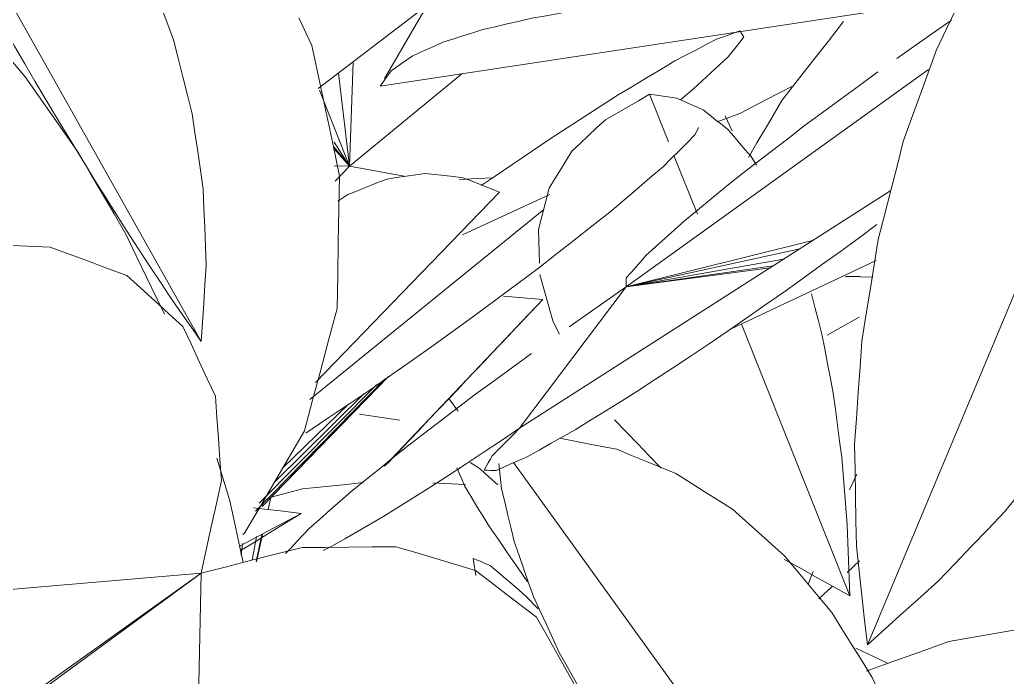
# Model space of a CAD drawing. Header units: metres. Extents: x 13.9 to 26.7, y -0.2 to 3.2.
# Drawn here: x 16.7048 to 16.7562, y 2.2423 to 2.2766 of the extents above; entities that cross this region are included whole.
import ezdxf

# ---------------------------------------------------------------- set-up
doc = ezdxf.new("R2010")
doc.units = ezdxf.units.M
doc.layers.add('Importações nas famílias', color=10, linetype='Continuous', lineweight=5)
doc.layers.add('Vegetação', color=7, linetype='Continuous', lineweight=5)

# ---------------------------------------------------------------- blocks, each defined once
blk = doc.blocks.new('Planta_pergolado_12200 - plantas pergolado_skp_Component_17-V894-Corte 1')
at = {"layer": 'Importações nas famílias'}
blk.add_line((16.731131, 2.246565), (16.731791, 2.245897), dxfattribs=at)
at = {"layer": 'Importações nas famílias', "flags": 128}
for points in [[(16.727947, 2.252295), (16.727816, 2.25261), (16.727684, 2.252925), (16.727552, 2.253239)], [(16.728242, 2.253506), (16.728511, 2.253334), (16.728779, 2.253162)], [(16.728779, 2.253162), (16.729227, 2.252757), (16.729675, 2.252351)], [(16.729248, 2.250161), (16.728923, 2.250694), (16.728597, 2.251228), (16.728272, 2.251762), (16.727947, 2.252295)], [(16.731234, 2.247295), (16.730737, 2.248011), (16.730241, 2.248728), (16.729744, 2.249444), (16.729248, 2.250161)], [(16.728534, 2.24762), (16.728499, 2.247843), (16.728465, 2.248066), (16.72843, 2.248289), (16.728396, 2.248512)], [(16.728396, 2.248512), (16.728618, 2.248422), (16.728841, 2.248331), (16.729064, 2.248241), (16.729287, 2.24815)], [(16.729287, 2.24815), (16.729748, 2.247754), (16.730209, 2.247358), (16.73067, 2.246962), (16.731131, 2.246565)]]:
    blk.add_lwpolyline(points, dxfattribs=at)
blk = doc.blocks.new('Planta_pergolado_12200 - plantas pergolado_skp_Component_16-V895-Corte 1')
blk.add_blockref('Planta_pergolado_12200 - plantas pergolado_skp_Component_17-V894-Corte 1', (0, 0))
blk = doc.blocks.new('Planta_pergolado_12200 - plantas pergolado_skp_-3067442-Corte 1')
blk.add_blockref('Planta_pergolado_12200 - plantas pergolado_skp_Component_16-V895-Corte 1', (0, 0))
blk = doc.blocks.new('Planta_pergolado_12200 - plantas pergolado_skp_-3067443-Corte 1')
blk.add_blockref('Planta_pergolado_12200 - plantas pergolado_skp_-3067442-Corte 1', (0, 0))
blk = doc.blocks.new('Planta_pergolado_12200 - plantas pergolado_skp_Component_17-V1229-Corte 1')
at = {"layer": 'Importações nas famílias'}
for p, q in [((16.719998, 2.275234), (16.719316, 2.276677)), ((16.716408, 2.24976), (16.716482, 2.249826))]:
    blk.add_line(p, q, dxfattribs=at)
at = {"layer": 'Importações nas famílias', "flags": 128}
for points in [[(16.721442, 2.26843), (16.721081, 2.270131), (16.72072, 2.271832), (16.720359, 2.273533), (16.719998, 2.275234)], [(16.721308, 2.261543), (16.721342, 2.263265), (16.721375, 2.264987), (16.721409, 2.266708), (16.721442, 2.26843)], [(16.719606, 2.255159), (16.720032, 2.256755), (16.720457, 2.258351), (16.720883, 2.259947), (16.721308, 2.261543)], [(16.716482, 2.249826), (16.717263, 2.251159), (16.718044, 2.252493), (16.718825, 2.253826), (16.719606, 2.255159)]]:
    blk.add_lwpolyline(points, dxfattribs=at)
blk = doc.blocks.new('Planta_pergolado_12200 - plantas pergolado_skp_Component_16-V1230-Corte 1')
blk.add_blockref('Planta_pergolado_12200 - plantas pergolado_skp_Component_17-V1229-Corte 1', (0, 0))
blk = doc.blocks.new('Planta_pergolado_12200 - plantas pergolado_skp_-V1262-Corte 1')
blk.add_blockref('Planta_pergolado_12200 - plantas pergolado_skp_Component_16-V1230-Corte 1', (0, 0))
blk = doc.blocks.new('Planta_pergolado_12200 - plantas pergolado_skp_-V1263-Corte 1')
blk.add_blockref('Planta_pergolado_12200 - plantas pergolado_skp_-V1262-Corte 1', (0, 0))
blk = doc.blocks.new('Planta_pergolado_12200 - plantas pergolado_skp_-3067454-Corte 1')
blk.add_blockref('Planta_pergolado_12200 - plantas pergolado_skp_-V1263-Corte 1', (0, 0))
blk = doc.blocks.new('Planta_pergolado_12200 - plantas pergolado_skp_Component_12-V1577-Corte 1')
at = {"layer": 'Importações nas famílias'}
for p, q in [((16.748386, 2.252911), (16.747999, 2.252084)), ((16.748526, 2.248391), (16.747867, 2.247776)), ((16.746101, 2.247831), (16.745836, 2.247172)), ((16.747104, 2.247064), (16.746398, 2.246406))]:
    blk.add_line(p, q, dxfattribs=at)
at = {"layer": 'Importações nas famílias', "flags": 128}
blk.add_lwpolyline([(16.74684, 2.260147), (16.74767, 2.260616), (16.748499, 2.261086)], dxfattribs=at)
blk = doc.blocks.new('Planta_pergolado_12200 - plantas pergolado_skp_Component_12-V1578-Corte 1')
at = {"layer": 'Importações nas famílias'}
blk.add_line((16.753862, 2.277724), (16.723552, 2.273117), dxfattribs=at)
at = {"layer": 'Importações nas famílias', "flags": 128}
for points in [[(16.745589, 2.289596), (16.746412, 2.289422), (16.747235, 2.289247), (16.748059, 2.289073), (16.748882, 2.288898)], [(16.748882, 2.288898), (16.749655, 2.288524), (16.750429, 2.28815), (16.751202, 2.287775), (16.751975, 2.287401)], [(16.751975, 2.287401), (16.75268, 2.286836), (16.753386, 2.286271), (16.754091, 2.285706), (16.754796, 2.285141)], [(16.754796, 2.285141), (16.755417, 2.284399), (16.756037, 2.283656), (16.756589, 2.282995)], [(16.750013, 2.278461), (16.748924, 2.278415), (16.747835, 2.278368), (16.746746, 2.278321), (16.745657, 2.278274)], [(16.754321, 2.278551), (16.753452, 2.278533), (16.752306, 2.278509), (16.751159, 2.278485), (16.750013, 2.278461)], [(16.741579, 2.277997), (16.740641, 2.277907), (16.739702, 2.277816), (16.738764, 2.277725), (16.737825, 2.277634)], [(16.745657, 2.278274), (16.744638, 2.278205), (16.743618, 2.278136), (16.742599, 2.278067), (16.741579, 2.277997)], [(16.737825, 2.277634), (16.736978, 2.277523), (16.736131, 2.277411), (16.735284, 2.2773), (16.734437, 2.277189)], [(16.723787, 2.273521), (16.724177, 2.274194), (16.724802, 2.275271), (16.725427, 2.276348), (16.725908, 2.277176)], [(16.734437, 2.277189), (16.73369, 2.277058), (16.732944, 2.276927), (16.732197, 2.276796), (16.731451, 2.276665)], [(16.731451, 2.276665), (16.730814, 2.276517), (16.730176, 2.276368), (16.729539, 2.276219), (16.728901, 2.276071)], [(16.728901, 2.276071), (16.72838, 2.275906), (16.727859, 2.275741), (16.727338, 2.275576), (16.726816, 2.275411)], [(16.726816, 2.275411), (16.726417, 2.275231), (16.726017, 2.275052), (16.725618, 2.274872), (16.725219, 2.274693)], [(16.725219, 2.274693), (16.724946, 2.274501), (16.724673, 2.274309), (16.7244, 2.274117), (16.724127, 2.273925)], [(16.724127, 2.273925), (16.723983, 2.273723), (16.723839, 2.273521), (16.723696, 2.273319), (16.723552, 2.273117)]]:
    blk.add_lwpolyline(points, dxfattribs=at)
blk = doc.blocks.new('Planta_pergolado_12200 - plantas pergolado_skp_Component_12-V1579-Corte 1')
at = {"layer": 'Importações nas famílias', "flags": 128}
for points in [[(16.744468, 2.272368), (16.745272, 2.273398), (16.746075, 2.274428), (16.746878, 2.275458), (16.747681, 2.276488)], [(16.742729, 2.269408), (16.743179, 2.270174), (16.743824, 2.271271), (16.744468, 2.272368)]]:
    blk.add_lwpolyline(points, dxfattribs=at)
blk = doc.blocks.new('Planta_pergolado_12200 - plantas pergolado_skp_Component_17-V1580-Corte 1')
at = {"layer": 'Importações nas famílias'}
for p, q in [((16.735454, 2.312437), (16.739104, 2.313839)), ((16.739104, 2.313839), (16.73805, 2.312637)), ((16.738086, 2.312633), (16.739104, 2.313839)), ((16.738151, 2.312631), (16.739104, 2.313839)), ((16.739104, 2.313839), (16.738242, 2.312627)), ((16.739104, 2.313839), (16.738351, 2.312623)), ((16.738467, 2.312618), (16.739104, 2.313839)), ((16.738574, 2.312614), (16.739104, 2.313839)), ((16.740296, 2.312544), (16.739104, 2.313839)), ((16.743605, 2.308955), (16.742779, 2.309851)), ((16.766931, 2.306904), (16.766353, 2.306144)), ((16.749998, 2.295026), (16.739754, 2.292424)), ((16.744346, 2.294054), (16.749596, 2.295164)), ((16.750047, 2.294753), (16.741199, 2.292014)), ((16.750101, 2.294456), (16.743409, 2.291976)), ((16.75019, 2.293963), (16.743556, 2.290809)), ((16.750216, 2.293819), (16.743633, 2.290485)), ((16.750228, 2.293751), (16.74384, 2.290422)), ((16.750151, 2.294181), (16.7448, 2.291888)), ((16.7506, 2.292547), (16.746656, 2.289298)), ((16.722148, 2.27439), (16.721964, 2.268955)), ((16.721384, 2.273805), (16.721964, 2.268955)), ((16.727799, 2.273762), (16.721964, 2.268955)), ((16.720402, 2.272918), (16.721964, 2.268955)), ((16.742294, 2.271698), (16.741104, 2.271259)), ((16.721161, 2.270202), (16.721964, 2.268955)), ((16.721964, 2.268955), (16.721161, 2.269937)), ((16.721964, 2.268955), (16.721161, 2.269858)), ((16.721161, 2.268967), (16.721964, 2.268955)), ((16.721964, 2.268955), (16.721212, 2.268174))]:
    blk.add_line(p, q, dxfattribs=at)
at = {"layer": 'Importações nas famílias', "flags": 128}
for points in [[(16.72278, 2.321927), (16.723665, 2.322034), (16.725166, 2.322216), (16.726667, 2.322397), (16.728167, 2.322579)], [(16.728167, 2.322579), (16.729434, 2.322446), (16.730701, 2.322312), (16.731968, 2.322178), (16.733235, 2.322045)], [(16.733235, 2.322045), (16.734159, 2.321607), (16.735084, 2.32117), (16.736008, 2.320732), (16.736933, 2.320295)], [(16.736933, 2.320295), (16.737436, 2.319591), (16.73794, 2.318887), (16.738443, 2.318183), (16.738947, 2.317479)], [(16.738947, 2.317479), (16.738986, 2.316569), (16.739025, 2.315659), (16.739064, 2.314749), (16.739104, 2.313839)], [(16.744581, 2.316533), (16.745994, 2.317012), (16.747407, 2.317491), (16.748167, 2.317749)], [(16.739104, 2.313839), (16.740473, 2.314512), (16.741842, 2.315186), (16.743211, 2.31586), (16.744581, 2.316533)], [(16.744993, 2.273113), (16.743644, 2.272406), (16.742294, 2.271698)], [(16.724901, 2.268418), (16.724043, 2.268575), (16.723004, 2.268765), (16.721964, 2.268955)], [(16.729433, 2.268343), (16.728626, 2.268307), (16.727689, 2.268265)]]:
    blk.add_lwpolyline(points, dxfattribs=at)
blk = doc.blocks.new('Planta_pergolado_12200 - plantas pergolado_skp_Component_16-V1581-Corte 1')
for name in ['Planta_pergolado_12200 - plantas pergolado_skp_Component_17-V1580-Corte 1', 'Planta_pergolado_12200 - plantas pergolado_skp_Component_12-V1578-Corte 1', 'Planta_pergolado_12200 - plantas pergolado_skp_Component_12-V1579-Corte 1', 'Planta_pergolado_12200 - plantas pergolado_skp_Component_12-V1577-Corte 1']:
    blk.add_blockref(name, (0, 0))
blk = doc.blocks.new('Planta_pergolado_12200 - plantas pergolado_skp_-V1594-Corte 1')
blk.add_blockref('Planta_pergolado_12200 - plantas pergolado_skp_Component_16-V1581-Corte 1', (0, 0))
blk = doc.blocks.new('Planta_pergolado_12200 - plantas pergolado_skp_-3067456-Corte 1')
blk.add_blockref('Planta_pergolado_12200 - plantas pergolado_skp_-V1594-Corte 1', (0, 0))
blk = doc.blocks.new('Planta_pergolado_12200 - plantas pergolado_skp_Component_12-V1612-Corte 1')
at = {"layer": 'Importações nas famílias'}
blk.add_line((16.741883, 2.270793), (16.741521, 2.271569), dxfattribs=at)
blk = doc.blocks.new('Planta_pergolado_12200 - plantas pergolado_skp_Component_16-V1613-Corte 1')
blk.add_blockref('Planta_pergolado_12200 - plantas pergolado_skp_Component_12-V1612-Corte 1', (0, 0))
blk = doc.blocks.new('Planta_pergolado_12200 - plantas pergolado_skp_-3067458-Corte 1')
blk.add_blockref('Planta_pergolado_12200 - plantas pergolado_skp_Component_16-V1613-Corte 1', (0, 0))
blk = doc.blocks.new('Planta_pergolado_12200 - plantas pergolado_skp_Component_12-V1694-Corte 1')
at = {"layer": 'Importações nas famílias'}
for p, q in [((16.714235, 2.25982), (16.694157, 2.295532)), ((16.702268, 2.29214), (16.701503, 2.292773))]:
    blk.add_line(p, q, dxfattribs=at)
at = {"layer": 'Importações nas famílias', "flags": 128}
for points in [[(16.69386, 2.295366), (16.694209, 2.294624), (16.694558, 2.293881), (16.694906, 2.293139)], [(16.694906, 2.293139), (16.695313, 2.292318), (16.695719, 2.291497), (16.696126, 2.290676), (16.696532, 2.289855)], [(16.705048, 2.289302), (16.704353, 2.290012), (16.703658, 2.290721), (16.702963, 2.291431), (16.702268, 2.29214)], [(16.696532, 2.289855), (16.696986, 2.288975), (16.697441, 2.288095), (16.697895, 2.287215), (16.69835, 2.286335)], [(16.707515, 2.286187), (16.706898, 2.286966), (16.706281, 2.287745), (16.705664, 2.288523), (16.705048, 2.289302)], [(16.69835, 2.286335), (16.698841, 2.285417), (16.699333, 2.284498), (16.699825, 2.28358), (16.700317, 2.282661)], [(16.709642, 2.28283), (16.70911, 2.283669), (16.708578, 2.284508), (16.708046, 2.285348), (16.707515, 2.286187)], [(16.700317, 2.282661), (16.700834, 2.281726), (16.701352, 2.280791), (16.70187, 2.279855), (16.702387, 2.27892)], [(16.711405, 2.279267), (16.710964, 2.280158), (16.710523, 2.281048), (16.710082, 2.281939), (16.709642, 2.28283)], [(16.712785, 2.275539), (16.71244, 2.276471), (16.712095, 2.277403), (16.71175, 2.278335), (16.711405, 2.279267)], [(16.702919, 2.27799), (16.70345, 2.277059), (16.703981, 2.276129), (16.704512, 2.275199)], [(16.713767, 2.271688), (16.713521, 2.272651), (16.713276, 2.273614), (16.713031, 2.274576), (16.712785, 2.275539)], [(16.704512, 2.275199), (16.705045, 2.274295), (16.705577, 2.273392), (16.70611, 2.272488), (16.706643, 2.271585)], [(16.714339, 2.267755), (16.714196, 2.268738), (16.714053, 2.269721), (16.71391, 2.270704), (16.713767, 2.271688)], [(16.706643, 2.271585), (16.707164, 2.270729), (16.707685, 2.269874), (16.708206, 2.269018), (16.708727, 2.268163)], [(16.708727, 2.268163), (16.709225, 2.267376), (16.709723, 2.266588), (16.710221, 2.265801), (16.710718, 2.265014)], [(16.714496, 2.263784), (16.714457, 2.264777), (16.714417, 2.265769), (16.714378, 2.266762), (16.714339, 2.267755)], [(16.710718, 2.265014), (16.711181, 2.264313), (16.711644, 2.263612), (16.712106, 2.262912), (16.712569, 2.262211)], [(16.714235, 2.25982), (16.7143, 2.260811), (16.714365, 2.261802), (16.71443, 2.262793), (16.714496, 2.263784)], [(16.712569, 2.262211), (16.712985, 2.261613), (16.713402, 2.261015), (16.713818, 2.260418), (16.714235, 2.25982)]]:
    blk.add_lwpolyline(points, dxfattribs=at)
blk = doc.blocks.new('Planta_pergolado_12200 - plantas pergolado_skp_Component_16-V1699-Corte 1')
blk.add_blockref('Planta_pergolado_12200 - plantas pergolado_skp_Component_12-V1694-Corte 1', (0, 0))
blk = doc.blocks.new('Planta_pergolado_12200 - plantas pergolado_skp_-3067460-Corte 1')
blk.add_blockref('Planta_pergolado_12200 - plantas pergolado_skp_Component_16-V1699-Corte 1', (0, 0))
blk = doc.blocks.new('Planta_pergolado_12200 - plantas pergolado_skp_-3067465-Corte 1')
for name in ['Planta_pergolado_12200 - plantas pergolado_skp_-3067458-Corte 1', 'Planta_pergolado_12200 - plantas pergolado_skp_-3067456-Corte 1', 'Planta_pergolado_12200 - plantas pergolado_skp_-3067460-Corte 1']:
    blk.add_blockref(name, (0, 0))
blk = doc.blocks.new('Planta_pergolado_12200 - plantas pergolado_skp_Component_12-V2084-Corte 1')
at = {"layer": 'Importações nas famílias', "flags": 128}
for points in [[(16.717869, 2.2517), (16.718476, 2.251861), (16.719504, 2.252134)], [(16.719504, 2.252134), (16.720562, 2.252245), (16.72162, 2.252357), (16.722678, 2.252468)], [(16.726305, 2.252452), (16.726927, 2.252421), (16.727991, 2.252369)]]:
    blk.add_lwpolyline(points, dxfattribs=at)
blk = doc.blocks.new('Planta_pergolado_12200 - plantas pergolado_skp_Component_12-V1491-Corte 1')
at = {"layer": 'Importações nas famílias'}
blk.add_line((16.701972, 2.340749), (16.693283, 2.332507), dxfattribs=at)
at = {"layer": 'Importações nas famílias', "flags": 128}
for points in [[(16.699939, 2.34103), (16.700955, 2.340889), (16.701972, 2.340749)], [(16.701972, 2.340749), (16.701604, 2.340398), (16.701236, 2.340048), (16.700869, 2.339698), (16.700501, 2.339348)], [(16.700501, 2.339348), (16.70007, 2.338938), (16.699639, 2.338528), (16.699208, 2.338118), (16.698777, 2.337708)], [(16.698777, 2.337708), (16.698287, 2.337243), (16.697797, 2.336777), (16.697308, 2.336312), (16.696818, 2.335847)], [(16.696818, 2.335847), (16.696275, 2.335331), (16.695733, 2.334816), (16.69519, 2.334301), (16.694647, 2.333785)], [(16.694647, 2.333785), (16.694058, 2.333226), (16.693468, 2.332666)]]:
    blk.add_lwpolyline(points, dxfattribs=at)
blk = doc.blocks.new('Planta_pergolado_12200 - plantas pergolado_skp_Component_17-V2085-Corte 1')
at = {"layer": 'Importações nas famílias'}
for p, q in [((16.739205, 2.272423), (16.739869, 2.272976)), ((16.727843, 2.265382), (16.732397, 2.267483)), ((16.719893, 2.256789), (16.73208, 2.266704)), ((16.723794, 2.25786), (16.717069, 2.250985)), ((16.723985, 2.257992), (16.717404, 2.251221)), ((16.717248, 2.251398), (16.723358, 2.257559)), ((16.718044, 2.252489), (16.722718, 2.257117)), ((16.721915, 2.256563), (16.718472, 2.253223)), ((16.717854, 2.251684), (16.717718, 2.251065)), ((16.716882, 2.248416), (16.717114, 2.249664)), ((16.717091, 2.248347), (16.717395, 2.24976)), ((16.717431, 2.24976), (16.717119, 2.248339)), ((16.716321, 2.248685), (16.716386, 2.24929))]:
    blk.add_line(p, q, dxfattribs=at)
at = {"layer": 'Importações nas famílias', "flags": 128}
for points in [[(16.742295, 2.276001), (16.741988, 2.275894), (16.741681, 2.275788), (16.741375, 2.275681), (16.741068, 2.275574)], [(16.742502, 2.275688), (16.74245, 2.275766), (16.742398, 2.275844), (16.742346, 2.275923), (16.742295, 2.276001)], [(16.741068, 2.275574), (16.740527, 2.27529), (16.739986, 2.275006), (16.739445, 2.274721), (16.738904, 2.274437)], [(16.741674, 2.274656), (16.741881, 2.274914), (16.742088, 2.275172), (16.742295, 2.27543), (16.742502, 2.275688)], [(16.738904, 2.274437), (16.738166, 2.273994), (16.737428, 2.273552), (16.73669, 2.273109), (16.735952, 2.272666)], [(16.739869, 2.272976), (16.740321, 2.273396), (16.740772, 2.273816), (16.741223, 2.274236), (16.741674, 2.274656)], [(16.735952, 2.272666), (16.735067, 2.272096), (16.734182, 2.271525), (16.733297, 2.270954), (16.732412, 2.270383)], [(16.738303, 2.268937), (16.738715, 2.269349), (16.739126, 2.269761), (16.739538, 2.270172), (16.739949, 2.270584)], [(16.739949, 2.270584), (16.740038, 2.270777), (16.740126, 2.27097)], [(16.732412, 2.270383), (16.731441, 2.269723), (16.730469, 2.269063), (16.729497, 2.268403), (16.728815, 2.267939)], [(16.735507, 2.266556), (16.736206, 2.267152), (16.736905, 2.267747), (16.737604, 2.268342), (16.738303, 2.268937)], [(16.731799, 2.263645), (16.732726, 2.264373), (16.733653, 2.265101), (16.73458, 2.265829), (16.735507, 2.266556)], [(16.727497, 2.260453), (16.728573, 2.261251), (16.729648, 2.262049), (16.730724, 2.262847), (16.731799, 2.263645)], [(16.722968, 2.257251), (16.7241, 2.258051), (16.725232, 2.258852), (16.726365, 2.259652), (16.727497, 2.260453)], [(16.719691, 2.255048), (16.720783, 2.255782), (16.721876, 2.256517), (16.722968, 2.257251)]]:
    blk.add_lwpolyline(points, dxfattribs=at)
blk = doc.blocks.new('Planta_pergolado_12200 - plantas pergolado_skp_Component_16-V2086-Corte 1')
for name in ['Planta_pergolado_12200 - plantas pergolado_skp_Component_17-V2085-Corte 1', 'Planta_pergolado_12200 - plantas pergolado_skp_Component_12-V2084-Corte 1']:
    blk.add_blockref(name, (0, 0))
at = {"rotation": 2.999999999999923}
blk.add_blockref('Planta_pergolado_12200 - plantas pergolado_skp_Component_12-V1491-Corte 1', (0.17544, -0.949655), dxfattribs=at)
blk = doc.blocks.new('Planta_pergolado_12200 - plantas pergolado_skp_Component_12-V2087-Corte 1')
at = {"layer": 'Importações nas famílias'}
blk.add_line((16.716227, 2.249153), (16.71944, 2.250858), dxfattribs=at)
at = {"layer": 'Importações nas famílias', "flags": 128}
for points in [[(16.716964, 2.251156), (16.717552, 2.251085), (16.718496, 2.250972), (16.71944, 2.250858)], [(16.71944, 2.250858), (16.718612, 2.25035), (16.717783, 2.249842), (16.716954, 2.249334), (16.716279, 2.248921)]]:
    blk.add_lwpolyline(points, dxfattribs=at)
blk = doc.blocks.new('Planta_pergolado_12200 - plantas pergolado_skp_Component_12-V2088-Corte 1')
at = {"layer": 'Importações nas famílias'}
for p, q in [((16.737586, 2.272698), (16.738571, 2.27023)), ((16.738856, 2.269516), (16.740081, 2.266445)), ((16.74287, 2.26945), (16.743146, 2.269001)), ((16.732895, 2.260203), (16.732569, 2.260839)), ((16.742364, 2.260724), (16.748013, 2.246568))]:
    blk.add_line(p, q, dxfattribs=at)
at = {"layer": 'Importações nas famílias', "flags": 128}
for points in [[(16.735284, 2.271375), (16.73586, 2.271706), (16.736435, 2.272037), (16.737011, 2.272367), (16.737586, 2.272698)], [(16.737586, 2.272698), (16.737942, 2.272648), (16.738298, 2.272599), (16.738653, 2.272549), (16.739009, 2.272499)], [(16.739009, 2.272499), (16.73935, 2.272346), (16.739692, 2.272193), (16.740033, 2.27204), (16.740374, 2.271887)], [(16.740374, 2.271887), (16.740697, 2.271631), (16.74102, 2.271376), (16.741343, 2.271121), (16.741666, 2.270866)], [(16.733528, 2.269734), (16.733967, 2.270144), (16.734406, 2.270554), (16.734845, 2.270965), (16.735284, 2.271375)], [(16.741666, 2.270866), (16.741967, 2.270512), (16.742268, 2.270158), (16.742569, 2.269804), (16.74287, 2.26945)], [(16.732358, 2.267811), (16.73265, 2.268292), (16.732943, 2.268772), (16.733235, 2.269253), (16.733528, 2.269734)], [(16.731802, 2.265654), (16.731941, 2.266193), (16.73208, 2.266733), (16.732219, 2.267272), (16.732358, 2.267811)], [(16.731855, 2.263897), (16.731837, 2.264483), (16.731819, 2.265068), (16.731802, 2.265654)], [(16.732569, 2.260839), (16.732395, 2.261457), (16.732221, 2.262075), (16.732047, 2.262693), (16.731872, 2.263312)], [(16.746012, 2.262301), (16.746195, 2.261601), (16.746378, 2.2609), (16.746562, 2.260199)], [(16.746562, 2.260199), (16.746709, 2.259429), (16.746857, 2.258659), (16.747004, 2.257889), (16.747152, 2.257119)], [(16.747152, 2.257119), (16.747262, 2.256288), (16.747372, 2.255458), (16.747483, 2.254627), (16.747593, 2.253796)], [(16.738176, 2.253231), (16.737571, 2.253858), (16.736967, 2.254485), (16.736362, 2.255112), (16.735758, 2.255739)], [(16.747593, 2.253796), (16.747665, 2.252913), (16.747737, 2.252031), (16.747809, 2.251148), (16.747881, 2.250266)], [(16.747881, 2.250266), (16.747914, 2.249341), (16.747947, 2.248417), (16.74798, 2.247493), (16.748013, 2.246568)], [(16.748013, 2.246568), (16.747104, 2.247074), (16.746194, 2.24758), (16.745285, 2.248086), (16.744597, 2.248468)]]:
    blk.add_lwpolyline(points, dxfattribs=at)
blk = doc.blocks.new('Planta_pergolado_12200 - plantas pergolado_skp_Component_12-V2089-Corte 1')
at = {"layer": 'Importações nas famílias'}
for p, q in [((16.768717, 2.274747), (16.769509, 2.27483)), ((16.792005, 2.26442), (16.764339, 2.263655)), ((16.74855, 2.263218), (16.747796, 2.263197)), ((16.765061, 2.263244), (16.764108, 2.263227))]:
    blk.add_line(p, q, dxfattribs=at)
at = {"layer": 'Importações nas famílias', "flags": 128}
for points in [[(16.769509, 2.27483), (16.770573, 2.274777), (16.771636, 2.274724), (16.7727, 2.274672), (16.773764, 2.274619)], [(16.773764, 2.274619), (16.774809, 2.274404), (16.775853, 2.274188), (16.776898, 2.273973), (16.777943, 2.273757)], [(16.777943, 2.273757), (16.778944, 2.273384), (16.779945, 2.273011), (16.780946, 2.272638), (16.781947, 2.272264)], [(16.781947, 2.272264), (16.78288, 2.271742), (16.783814, 2.27122), (16.784748, 2.270698), (16.785682, 2.270176)], [(16.785682, 2.270176), (16.786527, 2.269517), (16.787372, 2.268858), (16.788216, 2.268199), (16.789061, 2.26754)], [(16.789061, 2.26754), (16.789797, 2.26676), (16.790533, 2.26598), (16.791269, 2.2652), (16.792005, 2.26442)], [(16.792005, 2.26442), (16.791112, 2.264362), (16.790218, 2.264304), (16.789325, 2.264246), (16.788431, 2.264189)], [(16.784695, 2.263975), (16.783731, 2.263927), (16.782766, 2.263878), (16.781802, 2.26383), (16.780837, 2.263781)], [(16.788431, 2.264189), (16.787497, 2.264135), (16.786563, 2.264082), (16.785629, 2.264028), (16.784695, 2.263975)], [(16.77293, 2.263462), (16.77194, 2.263431), (16.77095, 2.263401), (16.769959, 2.26337), (16.768969, 2.26334)], [(16.776901, 2.26361), (16.775908, 2.263573), (16.774916, 2.263536), (16.773923, 2.263499), (16.77293, 2.263462)], [(16.780837, 2.263781), (16.779853, 2.263738), (16.778869, 2.263695), (16.777885, 2.263653), (16.776901, 2.26361)], [(16.749212, 2.263175), (16.74855, 2.263185), (16.747796, 2.263197)], [(16.768969, 2.26334), (16.767992, 2.263316), (16.767015, 2.263292), (16.766038, 2.263268), (16.765061, 2.263244)]]:
    blk.add_lwpolyline(points, dxfattribs=at)
blk = doc.blocks.new('Planta_pergolado_12200 - plantas pergolado_skp_Component_12-V2091-Corte 1')
at = {"layer": 'Importações nas famílias'}
blk.add_line((16.750287, 2.226095), (16.730502, 2.253507), dxfattribs=at)
at = {"layer": 'Importações nas famílias', "flags": 128}
for points in [[(16.732909, 2.254783), (16.733517, 2.254664), (16.734304, 2.254509), (16.735092, 2.254355), (16.735879, 2.254201)], [(16.735879, 2.254201), (16.736649, 2.253886), (16.737419, 2.253572), (16.738189, 2.253258), (16.738959, 2.252943)], [(16.729879, 2.252149), (16.729805, 2.252807), (16.729731, 2.253465)], [(16.738959, 2.252943), (16.739693, 2.252477), (16.740427, 2.25201), (16.741161, 2.251543), (16.741895, 2.251076)], [(16.730534, 2.24939), (16.73037, 2.25008), (16.730207, 2.250769), (16.730043, 2.251459), (16.729879, 2.252149)], [(16.741895, 2.251076), (16.742577, 2.250468), (16.743258, 2.24986), (16.743939, 2.249252), (16.74462, 2.248643)], [(16.731539, 2.246535), (16.731287, 2.247249), (16.731036, 2.247962), (16.730785, 2.248676), (16.730534, 2.24939)], [(16.74462, 2.248643), (16.745232, 2.247908), (16.745845, 2.247172), (16.746457, 2.246436), (16.747069, 2.245701)], [(16.732883, 2.243616), (16.732547, 2.244346), (16.732211, 2.245076), (16.731875, 2.245805), (16.731539, 2.246535)], [(16.747069, 2.245701), (16.747598, 2.244855), (16.748127, 2.24401), (16.748656, 2.243164), (16.749185, 2.242318)], [(16.734551, 2.240666), (16.734134, 2.241403), (16.733717, 2.242141), (16.7333, 2.242879), (16.732883, 2.243616)], [(16.749185, 2.242318), (16.749618, 2.241383), (16.750052, 2.240447), (16.750485, 2.239511), (16.750918, 2.238575)], [(16.736526, 2.237716), (16.736032, 2.238454), (16.735539, 2.239191), (16.735045, 2.239928), (16.734551, 2.240666)], [(16.750918, 2.238575), (16.751246, 2.237571), (16.751573, 2.236567), (16.751901, 2.235563), (16.752228, 2.234559)], [(16.738784, 2.234801), (16.73822, 2.23553), (16.737655, 2.236259), (16.73709, 2.236988), (16.736526, 2.237716)], [(16.741301, 2.231952), (16.740672, 2.232664), (16.740043, 2.233377), (16.739414, 2.234089), (16.738784, 2.234801)], [(16.752228, 2.234559), (16.752442, 2.23351), (16.752656, 2.232462), (16.75287, 2.231413), (16.753083, 2.230364)], [(16.74405, 2.229201), (16.743363, 2.229889), (16.742675, 2.230577), (16.741988, 2.231264), (16.741301, 2.231952)], [(16.753083, 2.230364), (16.753179, 2.229295), (16.753274, 2.228227), (16.753328, 2.227624)], [(16.746998, 2.226579), (16.746261, 2.227234), (16.745524, 2.22789), (16.744787, 2.228545), (16.74405, 2.229201)], [(16.748556, 2.225346), (16.747777, 2.225962), (16.746998, 2.226579)]]:
    blk.add_lwpolyline(points, dxfattribs=at)
blk = doc.blocks.new('Planta_pergolado_12200 - plantas pergolado_skp_Component_17-V2092-Corte 1')
at = {"layer": 'Importações nas famílias'}
for p, q in [((16.752119, 2.273995), (16.736368, 2.262668)), ((16.750147, 2.267691), (16.730812, 2.255295)), ((16.748506, 2.265222), (16.749414, 2.265908)), ((16.746067, 2.265075), (16.736368, 2.262668)), ((16.745403, 2.264649), (16.736368, 2.262668)), ((16.744559, 2.264108), (16.736368, 2.262668)), ((16.7418, 2.260462), (16.749389, 2.264031)), ((16.744023, 2.263765), (16.736368, 2.262668)), ((16.736368, 2.262668), (16.743865, 2.263663)), ((16.730812, 2.255295), (16.736368, 2.262668)), ((16.720593, 2.248937), (16.721043, 2.249152))]:
    blk.add_line(p, q, dxfattribs=at)
at = {"layer": 'Importações nas famílias', "flags": 128}
for points in [[(16.753307, 2.276566), (16.752457, 2.275968), (16.751464, 2.275269), (16.75047, 2.27457)], [(16.749477, 2.27387), (16.748517, 2.273165), (16.747558, 2.27246), (16.746598, 2.271755), (16.745638, 2.271049)], [(16.745638, 2.271049), (16.744778, 2.270386), (16.743918, 2.269723), (16.743057, 2.26906), (16.742197, 2.268397)], [(16.742197, 2.268397), (16.741494, 2.267821), (16.740791, 2.267245), (16.740089, 2.266669), (16.739386, 2.266094)], [(16.739386, 2.266094), (16.738889, 2.265644), (16.738392, 2.265195), (16.737895, 2.264746), (16.737398, 2.264296)], [(16.744581, 2.262388), (16.745563, 2.263096), (16.746544, 2.263805), (16.747525, 2.264514), (16.748506, 2.265222)], [(16.737398, 2.264296), (16.737141, 2.264004), (16.736884, 2.263712), (16.736626, 2.26342), (16.736369, 2.263128)], [(16.736369, 2.263128), (16.736369, 2.263013), (16.736368, 2.262898), (16.736368, 2.262783), (16.736368, 2.262668)], [(16.736368, 2.262668), (16.735376, 2.261975), (16.734384, 2.261283), (16.733392, 2.260591)], [(16.74063, 2.259654), (16.741618, 2.260337), (16.742606, 2.261021), (16.743594, 2.261704), (16.744581, 2.262388)], [(16.73692, 2.257208), (16.737848, 2.257819), (16.738775, 2.258431), (16.739702, 2.259042), (16.74063, 2.259654)], [(16.731428, 2.25919), (16.730456, 2.258483), (16.729485, 2.257775), (16.728513, 2.257067)], [(16.728513, 2.257067), (16.727628, 2.256391), (16.726742, 2.255716), (16.725857, 2.255041), (16.724972, 2.254366)], [(16.733706, 2.255215), (16.73451, 2.255713), (16.735313, 2.256212), (16.736117, 2.25671), (16.73692, 2.257208)], [(16.727033, 2.252777), (16.727978, 2.253407), (16.728923, 2.254036), (16.729867, 2.254665), (16.730812, 2.255295)], [(16.730812, 2.255295), (16.730456, 2.254937), (16.7301, 2.254579), (16.729743, 2.254221), (16.729387, 2.253863)], [(16.731207, 2.253813), (16.731831, 2.254163), (16.732456, 2.254514), (16.733081, 2.254865), (16.733706, 2.255215)], [(16.724972, 2.254366), (16.724233, 2.253769), (16.723495, 2.253172), (16.722757, 2.252576), (16.722018, 2.251979)], [(16.729387, 2.253863), (16.729283, 2.253675), (16.729179, 2.253488), (16.729075, 2.2533), (16.728971, 2.253113)], [(16.729591, 2.253096), (16.729995, 2.253275), (16.730399, 2.253454), (16.730803, 2.253634), (16.731207, 2.253813)], [(16.728971, 2.253113), (16.729126, 2.253108), (16.729281, 2.253104), (16.729436, 2.2531), (16.729591, 2.253096)], [(16.723701, 2.250682), (16.724534, 2.251206), (16.725367, 2.251729), (16.7262, 2.252253), (16.727033, 2.252777)], [(16.722018, 2.251979), (16.721477, 2.251502), (16.720936, 2.251024), (16.720394, 2.250547), (16.719853, 2.25007)], [(16.721043, 2.249152), (16.721708, 2.249535), (16.722372, 2.249917), (16.723037, 2.2503), (16.723701, 2.250682)], [(16.719853, 2.25007), (16.719546, 2.249744), (16.719239, 2.249418), (16.718931, 2.249093), (16.718624, 2.248767)]]:
    blk.add_lwpolyline(points, dxfattribs=at)
blk = doc.blocks.new('Planta_pergolado_12200 - plantas pergolado_skp_Component_16-V2093-Corte 1')
for name in ['Planta_pergolado_12200 - plantas pergolado_skp_Component_17-V2092-Corte 1', 'Planta_pergolado_12200 - plantas pergolado_skp_Component_12-V2089-Corte 1', 'Planta_pergolado_12200 - plantas pergolado_skp_Component_12-V2088-Corte 1', 'Planta_pergolado_12200 - plantas pergolado_skp_Component_12-V2091-Corte 1', 'Planta_pergolado_12200 - plantas pergolado_skp_Component_12-V2087-Corte 1']:
    blk.add_blockref(name, (0, 0))
blk = doc.blocks.new('Planta_pergolado_12200 - plantas pergolado_skp_Component_12-V2161-Corte 1')
at = {"layer": 'Importações nas famílias'}
for p, q in [((16.729762, 2.267606), (16.720182, 2.257683)), ((16.721864, 2.26747), (16.721356, 2.267138))]:
    blk.add_line(p, q, dxfattribs=at)
at = {"layer": 'Importações nas famílias', "flags": 128}
for points in [[(16.725905, 2.268581), (16.725403, 2.268507), (16.724901, 2.268433), (16.724398, 2.268359), (16.723896, 2.268286)], [(16.727867, 2.268354), (16.727377, 2.268411), (16.726886, 2.268468), (16.726395, 2.268525), (16.725905, 2.268581)], [(16.723896, 2.268286), (16.723388, 2.268082), (16.72288, 2.267878), (16.722372, 2.267674), (16.721864, 2.26747)], [(16.729762, 2.267606), (16.729289, 2.267793), (16.728815, 2.26798), (16.728341, 2.268167), (16.727867, 2.268354)]]:
    blk.add_lwpolyline(points, dxfattribs=at)
blk = doc.blocks.new('Planta_pergolado_12200 - plantas pergolado_skp_Component_12-V2162-Corte 1')
at = {"layer": 'Importações nas famílias'}
for p, q in [((16.74495, 2.291879), (16.743276, 2.290595)), ((16.725751, 2.277154), (16.720329, 2.272996))]:
    blk.add_line(p, q, dxfattribs=at)
at = {"layer": 'Importações nas famílias', "flags": 128}
for points in [[(16.741365, 2.292105), (16.74256, 2.29203), (16.743755, 2.291954), (16.74495, 2.291879)], [(16.74495, 2.291879), (16.743869, 2.291585), (16.742787, 2.291291)]]:
    blk.add_lwpolyline(points, dxfattribs=at)
blk = doc.blocks.new('Planta_pergolado_12200 - plantas pergolado_skp_Component_16-V2165-Corte 1')
for name in ['Planta_pergolado_12200 - plantas pergolado_skp_Component_12-V2162-Corte 1', 'Planta_pergolado_12200 - plantas pergolado_skp_Component_12-V2161-Corte 1']:
    blk.add_blockref(name, (0, 0))
blk = doc.blocks.new('Planta_pergolado_12200 - plantas pergolado_skp_Component_17-V2172-Corte 1')
at = {"layer": 'Importações nas famílias', "flags": 128}
for points in [[(16.753171, 2.244186), (16.75466, 2.244446), (16.756149, 2.244706), (16.757638, 2.244966), (16.759127, 2.245226)], [(16.748864, 2.242646), (16.750013, 2.243057), (16.751592, 2.243622), (16.753171, 2.244186)]]:
    blk.add_lwpolyline(points, dxfattribs=at)
blk = doc.blocks.new('Planta_pergolado_12200 - plantas pergolado_skp_Component_16-V2173-Corte 1')
blk.add_blockref('Planta_pergolado_12200 - plantas pergolado_skp_Component_17-V2172-Corte 1', (0, 0))
blk = doc.blocks.new('Planta_pergolado_12200 - plantas pergolado_skp_-V2184-Corte 1')
for name in ['Planta_pergolado_12200 - plantas pergolado_skp_Component_16-V2165-Corte 1', 'Planta_pergolado_12200 - plantas pergolado_skp_Component_16-V2173-Corte 1']:
    blk.add_blockref(name, (0, 0))
blk = doc.blocks.new('Planta_pergolado_12200 - plantas pergolado_skp_-3067412-Corte 1')
for name in ['Planta_pergolado_12200 - plantas pergolado_skp_-V2184-Corte 1', 'Planta_pergolado_12200 - plantas pergolado_skp_Component_16-V2093-Corte 1', 'Planta_pergolado_12200 - plantas pergolado_skp_Component_16-V2086-Corte 1']:
    blk.add_blockref(name, (0, 0))
blk = doc.blocks.new('Planta_pergolado_12200 - plantas pergolado_skp_Component_12-V2287-Corte 1')
at = {"layer": 'Importações nas famílias'}
blk.add_line((16.727133, 2.256856), (16.727622, 2.256193), dxfattribs=at)
blk = doc.blocks.new('Planta_pergolado_12200 - plantas pergolado_skp_Component_17-V2288-Corte 1')
at = {"layer": 'Importações nas famílias', "flags": 128}
for points in [[(16.724573, 2.255727), (16.723524, 2.255883), (16.722475, 2.25604)], [(16.750013, 2.243041), (16.749219, 2.24342), (16.748328, 2.243846)]]:
    blk.add_lwpolyline(points, dxfattribs=at)
blk = doc.blocks.new('Planta_pergolado_12200 - plantas pergolado_skp_Component_16-V2289-Corte 1')
for name in ['Planta_pergolado_12200 - plantas pergolado_skp_Component_12-V2287-Corte 1', 'Planta_pergolado_12200 - plantas pergolado_skp_Component_17-V2288-Corte 1']:
    blk.add_blockref(name, (0, 0))
blk = doc.blocks.new('Planta_pergolado_12200 - plantas pergolado_skp_-V2293-Corte 1')
blk.add_blockref('Planta_pergolado_12200 - plantas pergolado_skp_Component_16-V2289-Corte 1', (0, 0))
blk = doc.blocks.new('Planta_pergolado_12200 - plantas pergolado_skp_-3067414-Corte 1')
blk.add_blockref('Planta_pergolado_12200 - plantas pergolado_skp_-V2293-Corte 1', (0, 0))
blk = doc.blocks.new('Planta_pergolado_12200 - plantas pergolado_skp_Component_12-V2375-Corte 1')
at = {"layer": 'Importações nas famílias'}
blk.add_line((16.765075, 2.282625), (16.748927, 2.244016), dxfattribs=at)
at = {"layer": 'Importações nas famílias', "flags": 128}
for points in [[(16.769835, 2.283492), (16.769806, 2.282878), (16.769759, 2.281853), (16.769711, 2.280828), (16.769664, 2.279803)], [(16.75462, 2.279374), (16.755228, 2.28033), (16.755652, 2.280997)], [(16.75252, 2.275019), (16.753045, 2.276107), (16.75357, 2.277196), (16.754095, 2.278285), (16.75462, 2.279374)], [(16.769664, 2.279803), (16.7695, 2.278754), (16.769336, 2.277704), (16.769172, 2.276654), (16.769008, 2.275605)], [(16.769008, 2.275605), (16.76873, 2.274542), (16.768452, 2.273479), (16.768174, 2.272416), (16.767895, 2.271353)], [(16.750798, 2.270235), (16.751229, 2.271431), (16.751659, 2.272627), (16.75209, 2.273823), (16.75252, 2.275019)], [(16.767895, 2.271353), (16.767506, 2.270289), (16.767116, 2.269224), (16.766727, 2.26816), (16.766337, 2.267095)], [(16.749496, 2.265135), (16.749821, 2.26641), (16.750147, 2.267685), (16.750473, 2.26896), (16.750798, 2.270235)], [(16.766337, 2.267095), (16.765841, 2.266041), (16.765344, 2.264987), (16.764848, 2.263933), (16.764351, 2.262879)], [(16.748643, 2.259838), (16.748856, 2.261162), (16.749069, 2.262487), (16.749283, 2.263811), (16.749496, 2.265135)], [(16.764351, 2.262879), (16.763754, 2.261847), (16.763156, 2.260815), (16.762558, 2.259783), (16.76196, 2.258752)], [(16.74826, 2.254469), (16.748356, 2.255811), (16.748451, 2.257154), (16.748547, 2.258496), (16.748643, 2.259838)], [(16.76196, 2.258752), (16.761267, 2.257753), (16.760574, 2.256755), (16.759882, 2.255756), (16.759189, 2.254758)], [(16.759189, 2.254758), (16.758409, 2.253804), (16.757629, 2.252851), (16.756849, 2.251897), (16.756069, 2.250943)], [(16.748355, 2.249153), (16.748331, 2.250482), (16.748308, 2.251811), (16.748284, 2.25314), (16.74826, 2.254469)], [(16.756069, 2.250943), (16.755211, 2.250045), (16.754353, 2.249146), (16.753494, 2.248248), (16.752636, 2.247349)], [(16.748927, 2.244016), (16.748784, 2.2453), (16.748641, 2.246585), (16.748498, 2.247869), (16.748355, 2.249153)], [(16.752636, 2.247349), (16.751709, 2.246516), (16.750782, 2.245683), (16.749855, 2.244849), (16.748927, 2.244016)]]:
    blk.add_lwpolyline(points, dxfattribs=at)
blk = doc.blocks.new('Planta_pergolado_12200 - plantas pergolado_skp_Component_12-V1763-Corte 1')
at = {"layer": 'Importações nas famílias'}
blk.add_line((16.623013, 2.433243), (16.636615, 2.409342), dxfattribs=at)
at = {"layer": 'Importações nas famílias', "flags": 128}
for points in [[(16.622144, 2.429448), (16.622361, 2.430396), (16.622578, 2.431345), (16.622796, 2.432294), (16.623013, 2.433243)], [(16.623013, 2.433243), (16.62392, 2.432693), (16.624827, 2.432143), (16.625735, 2.431594), (16.626642, 2.431044)], [(16.626642, 2.431044), (16.627514, 2.430382), (16.628387, 2.42972), (16.629259, 2.429058), (16.630131, 2.428396)], [(16.621936, 2.425277), (16.621988, 2.426319), (16.62204, 2.427362), (16.622092, 2.428405), (16.622144, 2.429448)], [(16.630131, 2.428396), (16.630959, 2.427629), (16.631787, 2.426863), (16.632614, 2.426096), (16.633442, 2.425329)], [(16.622394, 2.420828), (16.62228, 2.42194), (16.622165, 2.423052), (16.622051, 2.424164), (16.621936, 2.425277)], [(16.633442, 2.425329), (16.634216, 2.424466), (16.634989, 2.423603), (16.635763, 2.42274), (16.636537, 2.421877)], [(16.636537, 2.421877), (16.637248, 2.420927), (16.63796, 2.419978), (16.638671, 2.419028), (16.639382, 2.418078)], [(16.623508, 2.416206), (16.623229, 2.417361), (16.622951, 2.418517), (16.622673, 2.419672), (16.622394, 2.420828)], [(16.639382, 2.418078), (16.640023, 2.417053), (16.640664, 2.416027), (16.641305, 2.415001), (16.641946, 2.413975)], [(16.625251, 2.411519), (16.624815, 2.412691), (16.624379, 2.413862), (16.623944, 2.415034), (16.623508, 2.416206)], [(16.641946, 2.413975), (16.64251, 2.412885), (16.643073, 2.411794), (16.643637, 2.410704), (16.6442, 2.409613)], [(16.626999, 2.408038), (16.626416, 2.409198), (16.625833, 2.410358), (16.625251, 2.411519)], [(16.6442, 2.409613), (16.64468, 2.40847), (16.645159, 2.407327), (16.645639, 2.406183), (16.645989, 2.40535)], [(16.648317, 2.397721), (16.648573, 2.396678), (16.648871, 2.395469)], [(16.648871, 2.395469), (16.649071, 2.394245), (16.649272, 2.393022), (16.649404, 2.392218)]]:
    blk.add_lwpolyline(points, dxfattribs=at)
blk = doc.blocks.new('Planta_pergolado_12200 - plantas pergolado_skp_Component_17-V2376-Corte 1')
at = {"layer": 'Importações nas famílias'}
for p, q in [((16.675701, 2.244419), (16.714228, 2.247754)), ((16.714228, 2.247754), (16.690484, 2.230782)), ((16.69079, 2.230583), (16.714228, 2.247754)), ((16.714228, 2.247754), (16.713759, 2.225548))]:
    blk.add_line(p, q, dxfattribs=at)
at = {"layer": 'Importações nas famílias', "flags": 128}
for points in [[(16.70637, 2.264738), (16.70518, 2.264791), (16.70399, 2.264844), (16.7028, 2.264897), (16.70161, 2.264949)], [(16.710352, 2.263256), (16.709356, 2.263626), (16.708361, 2.263997), (16.707365, 2.264368), (16.70637, 2.264738)], [(16.713285, 2.260603), (16.712552, 2.261267), (16.711818, 2.26193), (16.711085, 2.262593), (16.710352, 2.263256)], [(16.71497, 2.256962), (16.714549, 2.257872), (16.714127, 2.258783), (16.713706, 2.259693), (16.713285, 2.260603)], [(16.715291, 2.252579), (16.715211, 2.253675), (16.715131, 2.25477), (16.71505, 2.255866), (16.71497, 2.256962)], [(16.714228, 2.247754), (16.714494, 2.24896), (16.71476, 2.250166), (16.715025, 2.251373), (16.715291, 2.252579)], [(16.719488, 2.249079), (16.718173, 2.248748), (16.716858, 2.248416), (16.715543, 2.248085), (16.714228, 2.247754)], [(16.724365, 2.249126), (16.723146, 2.249115), (16.721927, 2.249103), (16.720708, 2.249091), (16.719488, 2.249079)], [(16.728527, 2.247893), (16.727486, 2.248201), (16.726446, 2.24851), (16.725406, 2.248818), (16.724365, 2.249126)], [(16.731688, 2.245463), (16.730898, 2.24607), (16.730107, 2.246678), (16.729317, 2.247285), (16.728527, 2.247893)], [(16.733635, 2.242001), (16.733148, 2.242866), (16.732662, 2.243732), (16.732175, 2.244597), (16.731688, 2.245463)]]:
    blk.add_lwpolyline(points, dxfattribs=at)
blk = doc.blocks.new('Planta_pergolado_12200 - plantas pergolado_skp_Component_16-V2377-Corte 1')
at = {"rotation": 2.999999999999923}
blk.add_blockref('Planta_pergolado_12200 - plantas pergolado_skp_Component_12-V1763-Corte 1', (0.215034, -1.011996), dxfattribs=at)
for name in ['Planta_pergolado_12200 - plantas pergolado_skp_Component_12-V2375-Corte 1', 'Planta_pergolado_12200 - plantas pergolado_skp_Component_17-V2376-Corte 1']:
    blk.add_blockref(name, (0, 0))
blk = doc.blocks.new('Planta_pergolado_12200 - plantas pergolado_skp_-3067415-Corte 1')
blk.add_blockref('Planta_pergolado_12200 - plantas pergolado_skp_Component_16-V2377-Corte 1', (0, 0))
blk = doc.blocks.new('Planta_pergolado_12200 - plantas pergolado_skp_-3067416-Corte 1')
blk.add_blockref('Planta_pergolado_12200 - plantas pergolado_skp_-3067415-Corte 1', (0, 0))
blk = doc.blocks.new('Planta_pergolado_12200 - plantas pergolado_skp_-3067421-Corte 1')
for name in ['Planta_pergolado_12200 - plantas pergolado_skp_-3067414-Corte 1', 'Planta_pergolado_12200 - plantas pergolado_skp_-3067412-Corte 1', 'Planta_pergolado_12200 - plantas pergolado_skp_-3067416-Corte 1']:
    blk.add_blockref(name, (0, 0))
blk = doc.blocks.new('Planta_pergolado_12200 - Planta_pergolado_12200-3067476-Corte 1')
for name in ['Planta_pergolado_12200 - plantas pergolado_skp_-3067465-Corte 1', 'Planta_pergolado_12200 - plantas pergolado_skp_-3067421-Corte 1', 'Planta_pergolado_12200 - plantas pergolado_skp_-3067454-Corte 1', 'Planta_pergolado_12200 - plantas pergolado_skp_-3067443-Corte 1']:
    blk.add_blockref(name, (0, 0))

msp = doc.modelspace()

# ---------------------------------------------------------------- block references
at = {"layer": 'Vegetação', "color": 10}
msp.add_blockref('Planta_pergolado_12200 - Planta_pergolado_12200-3067476-Corte 1', (0, 0), dxfattribs=at)

doc.saveas('drawing.dxf')
